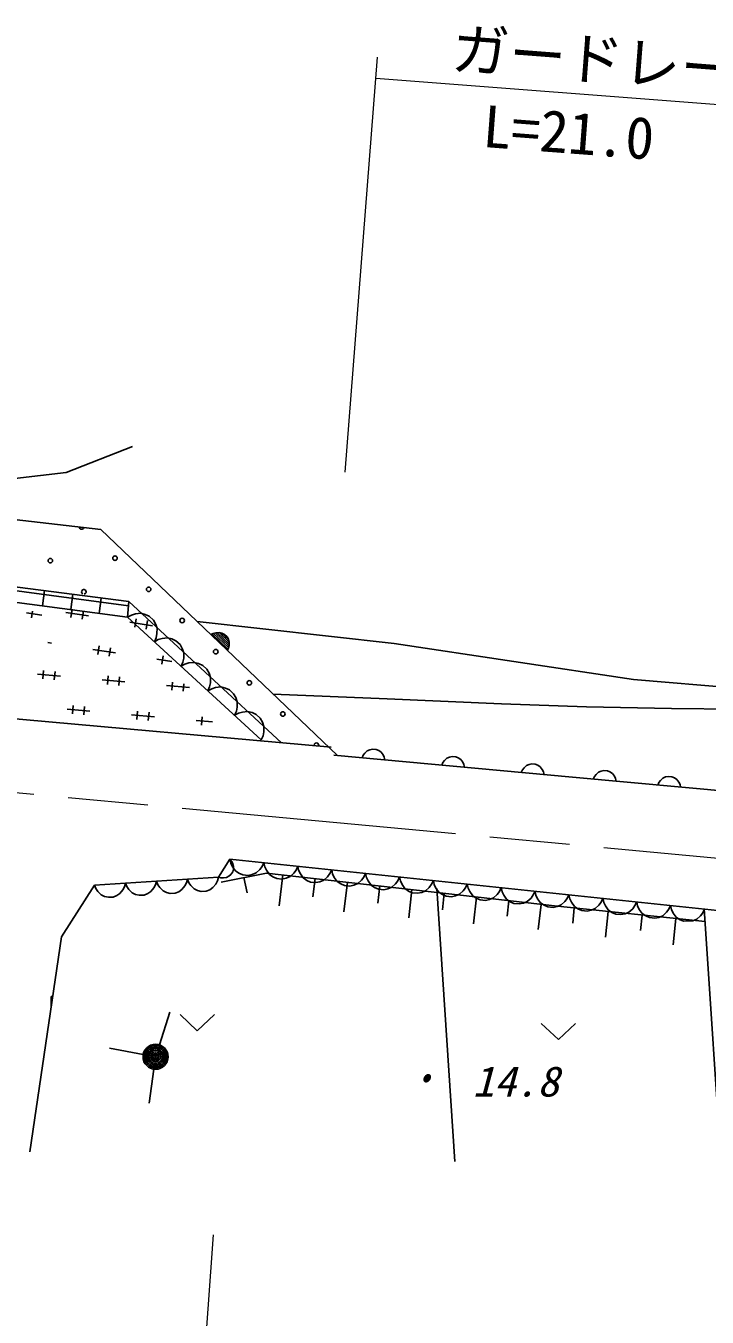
# Model space of a CAD drawing. Units: millimetres, scale not verified. Extents: x 40000 to 680000, y 20000 to 380000.
# Drawn here: x 416435 to 446189, y 271394 to 327788 of the extents above; entities that cross this region are included whole.
import ezdxf
from ezdxf.enums import TextEntityAlignment as Align

# ---------------------------------------------------------------- set-up
doc = ezdxf.new("R2010")
doc.units = ezdxf.units.MM
doc.header["$LTSCALE"] = 1000
doc.linetypes.add('CHAIN', pattern=[18.5, 12, -1.5, 3.5, -1.5])
for name, color, linetype, lineweight in [('M-BGD', 7, 'Continuous', 25), ('M-BMK', 2, 'CHAIN', 13), ('M-BMK-HTXT', 7, 'Continuous', 13)]:
    doc.layers.add(name, color=color, linetype=linetype, lineweight=lineweight)
doc.styles.add('ＭＳ ゴシック', font='')
doc.styles.get('ＭＳ ゴシック').set_extended_font_data('MS Gothic')

msp = doc.modelspace()

# ---------------------------------------------------------------- linework, layer by layer
at = {"layer": 'M-BGD'}
for p, q in [((419709, 305789), (374707, 311012)), ((418195, 308275), (421093, 309412)), ((415958, 308018), (418195, 308275)), ((393716, 306186), (420932, 302643)), ((420918, 302465), (393749, 306070)), ((430040, 295920), (419709, 305789)), ((420880, 301965), (393902, 305545)), ((417250, 303122), (417162, 302459)), ((418490, 302961), (418401, 302294)), ((418396, 301949), (418452, 302319)), ((419729, 302800), (419640, 302130)), ((420932, 302643), (420880, 301965)), ((420932, 302643), (427598, 296479)), ((416459, 302151), (417127, 302056)), ((416680, 301933), (416722, 302225)), ((418177, 302169), (419165, 302018)), ((418947, 302244), (418890, 301873)), ((421049, 302057), (420880, 301965)), ((426717, 296605), (420880, 301965)), ((420972, 301741), (421961, 301589)), ((421221, 302109), (421049, 302057)), ((421191, 301520), (421248, 301891)), ((421453, 302133), (421221, 302109)), ((421646, 302085), (421453, 302133)), ((421823, 302003), (421646, 302085)), ((421742, 301815), (421686, 301444)), ((422004, 301837), (421823, 302003)), ((422101, 301667), (422004, 301837)), ((423911, 301768), (432524, 300818)), ((422165, 301479), (422101, 301667)), ((422126, 301068), (422161, 301246)), ((422161, 301246), (422165, 301479)), ((424513, 301200), (424621, 301255)), ((425236, 300509), (424513, 301200)), ((424574, 301227), (425261, 300571)), ((424621, 301255), (424730, 301286)), ((425286, 300634), (424636, 301255)), ((424706, 301275), (425301, 300707)), ((424730, 301286), (424877, 301298)), ((425311, 300783), (424785, 301285)), ((424872, 301289), (425309, 300871)), ((424877, 301298), (424998, 301265)), ((424998, 301265), (425109, 301211)), ((425267, 300998), (424998, 301255)), ((425109, 301211), (425221, 301104)), ((417391, 300859), (417553, 300834)), ((419579, 300336), (419636, 300707)), ((420130, 300631), (420073, 300261)), ((422047, 300893), (422126, 301068)), ((422217, 300985), (422047, 300893)), ((422389, 301037), (422217, 300985)), ((422620, 301061), (422389, 301037)), ((422813, 301013), (422620, 301061)), ((422990, 300931), (422813, 301013)), ((423171, 300764), (422990, 300931)), ((423268, 300595), (423171, 300764)), ((423332, 300407), (423268, 300595)), ((425221, 301104), (425280, 300996)), ((425288, 300618), (425236, 300509)), ((425280, 300996), (425318, 300877)), ((425312, 300730), (425288, 300618)), ((425318, 300877), (425312, 300730)), ((432524, 300818), (442973, 299235)), ((419360, 300557), (420349, 300406)), ((422156, 300129), (422817, 300027)), ((422375, 299908), (422432, 300279)), ((423294, 299996), (423328, 300174)), ((423328, 300174), (423332, 300407)), ((416947, 299474), (417943, 299387)), ((417180, 299268), (417213, 299641)), ((417711, 299598), (417678, 299224)), ((423214, 299821), (423294, 299996)), ((423384, 299913), (423214, 299821)), ((423556, 299965), (423384, 299913)), ((423788, 299989), (423556, 299965)), ((423980, 299941), (423788, 299989)), ((424158, 299859), (423980, 299941)), ((424339, 299692), (424158, 299859)), ((424436, 299523), (424339, 299692)), ((424500, 299335), (424436, 299523)), ((419765, 299227), (420761, 299140)), ((419998, 299021), (420030, 299395)), ((420528, 299351), (420496, 298977)), ((422582, 298981), (423579, 298893)), ((422815, 298775), (422846, 299120)), ((423341, 299047), (423313, 298731)), ((424382, 298749), (424461, 298924)), ((424461, 298924), (424496, 299102)), ((424496, 299102), (424500, 299335)), ((424723, 298893), (424552, 298841)), ((424955, 298917), (424723, 298893)), ((425148, 298869), (424955, 298917)), ((442973, 299235), (452283, 298475)), ((424552, 298841), (424382, 298749)), ((425325, 298787), (425148, 298869)), ((425506, 298620), (425325, 298787)), ((425603, 298451), (425506, 298620)), ((425667, 298263), (425603, 298451)), ((427231, 298607), (432215, 298398)), ((432215, 298398), (437206, 298180)), ((410515, 298010), (429769, 296285)), ((418233, 297942), (419229, 297854)), ((418466, 297735), (418498, 298109)), ((418996, 298065), (418964, 297692)), ((421283, 297489), (421316, 297863)), ((421814, 297819), (421781, 297445)), ((425549, 297677), (425629, 297852)), ((425719, 297769), (425549, 297677)), ((425629, 297852), (425663, 298030)), ((425663, 298030), (425667, 298263)), ((425891, 297821), (425719, 297769)), ((426122, 297845), (425891, 297821)), ((426315, 297797), (426122, 297845)), ((426493, 297715), (426315, 297797)), ((437206, 298180), (440919, 298046)), ((440919, 298046), (444635, 297973)), ((444635, 297973), (448693, 297937)), ((421050, 297695), (422047, 297608)), ((423868, 297449), (424582, 297386)), ((424101, 297242), (424134, 297616)), ((426674, 297548), (426493, 297715)), ((426771, 297379), (426674, 297548)), ((426835, 297191), (426771, 297379)), ((426717, 296605), (426796, 296780)), ((426796, 296780), (426830, 296958)), ((426830, 296958), (426835, 297191)), ((431239, 296023), (431344, 296123)), ((431344, 296123), (431459, 296173)), ((431459, 296173), (431579, 296197)), ((431579, 296197), (431733, 296183)), ((431733, 296183), (431847, 296137)), ((431847, 296137), (431951, 296067)), ((440306, 294974), (429880, 295934)), ((431120, 295820), (431170, 295931)), ((431170, 295931), (431239, 296023)), ((431951, 296067), (432038, 295949)), ((432038, 295949), (432089, 295846)), ((432089, 295846), (432116, 295728)), ((434595, 295500), (434646, 295611)), ((434646, 295611), (434714, 295702)), ((434714, 295702), (434819, 295803)), ((434819, 295803), (434934, 295853)), ((434934, 295853), (435054, 295877)), ((435054, 295877), (435209, 295863)), ((435209, 295863), (435322, 295817)), ((435322, 295817), (435426, 295747)), ((435426, 295747), (435513, 295629)), ((435513, 295629), (435564, 295526)), ((435564, 295526), (435591, 295408)), ((438295, 295483), (438410, 295533)), ((438410, 295533), (438530, 295557)), ((438530, 295557), (438684, 295543)), ((438684, 295543), (438798, 295497)), ((438071, 295180), (438121, 295291)), ((438121, 295291), (438190, 295382)), ((438190, 295382), (438295, 295483)), ((438798, 295497), (438902, 295427)), ((438902, 295427), (438989, 295309)), ((438989, 295309), (439040, 295206)), ((439040, 295206), (439067, 295088)), ((448758, 294199), (440306, 294974)), ((441217, 294891), (441267, 295001)), ((441267, 295001), (441336, 295093)), ((441336, 295093), (441441, 295194)), ((441441, 295194), (441556, 295244)), ((441556, 295244), (441676, 295268)), ((441676, 295268), (441830, 295254)), ((441830, 295254), (441944, 295208)), ((441944, 295208), (442048, 295138)), ((442048, 295138), (442135, 295020)), ((442135, 295020), (442186, 294917)), ((444258, 294936), (444373, 294985)), ((444373, 294985), (444493, 295010)), ((444493, 295010), (444648, 294995)), ((444648, 294995), (444761, 294950)), ((444761, 294950), (444865, 294880)), ((442186, 294917), (442213, 294799)), ((444034, 294632), (444085, 294743)), ((444085, 294743), (444153, 294835)), ((444153, 294835), (444258, 294936)), ((444865, 294880), (444953, 294762)), ((444953, 294762), (445003, 294659)), ((445003, 294659), (445030, 294541)), ((424844, 290605), (425351, 291396)), ((425422, 291306), (425351, 291396)), ((425351, 291396), (425389, 291220)), ((425351, 291396), (448360, 288978)), ((425389, 291220), (425462, 291066)), ((425470, 291211), (425422, 291306)), ((425462, 291066), (425590, 290888)), ((425507, 291078), (425470, 291211)), ((425499, 290961), (425507, 291078)), ((426654, 290941), (426754, 291077)), ((426754, 291077), (426831, 291241)), ((426831, 291241), (426869, 291065)), ((426869, 291065), (426943, 290911)), ((428235, 290921), (428312, 291085)), ((428312, 291085), (428349, 290909)), ((419430, 290262), (424844, 290605)), ((422092, 290275), (422137, 290434)), ((422137, 290434), (422197, 290281)), ((423446, 290360), (423490, 290520)), ((423490, 290520), (423551, 290367)), ((424730, 290309), (424800, 290446)), ((424800, 290446), (424844, 290605)), ((424844, 290605), (424954, 290577)), ((424954, 290577), (425061, 290575)), ((424972, 290394), (426949, 290789)), ((425061, 290575), (425198, 290596)), ((425198, 290596), (425301, 290653)), ((425301, 290653), (425390, 290726)), ((425390, 290726), (425469, 290849)), ((425469, 290849), (425499, 290961)), ((425590, 290888), (425743, 290782)), ((425743, 290782), (425911, 290709)), ((425911, 290709), (426141, 290685)), ((425961, 290592), (426095, 289919)), ((426141, 290685), (426320, 290722)), ((426320, 290722), (426493, 290794)), ((426493, 290794), (426654, 290941)), ((426943, 290911), (427070, 290733)), ((426949, 290789), (439646, 289340)), ((427070, 290733), (427223, 290627)), ((427223, 290627), (427391, 290553)), ((427391, 290553), (427621, 290529)), ((427655, 290709), (427500, 289351)), ((427621, 290529), (427801, 290566)), ((427801, 290566), (427973, 290638)), ((427973, 290638), (428134, 290786)), ((428134, 290786), (428235, 290921)), ((428349, 290909), (428423, 290755)), ((428423, 290755), (428550, 290577)), ((428550, 290577), (428704, 290471)), ((428704, 290471), (428872, 290398)), ((429065, 290548), (428975, 289752)), ((429281, 290411), (429453, 290482)), ((429453, 290482), (429614, 290630)), ((429614, 290630), (429715, 290765)), ((429715, 290765), (429792, 290929)), ((429792, 290929), (429829, 290753)), ((429829, 290753), (429903, 290600)), ((429903, 290600), (430030, 290422)), ((430933, 290327), (431095, 290475)), ((431095, 290475), (431195, 290610)), ((431195, 290610), (431272, 290774)), ((431272, 290774), (431310, 290598)), ((431310, 290598), (431383, 290444)), ((431383, 290444), (431511, 290266)), ((432575, 290319), (432675, 290454)), ((432675, 290454), (432752, 290618)), ((432752, 290618), (432790, 290442)), ((432790, 290442), (432864, 290289)), ((434156, 290299), (434233, 290463)), ((434233, 290463), (434270, 290287)), ((419430, 290262), (417996, 288003)), ((419430, 290262), (419490, 290110)), ((419490, 290110), (419580, 289983)), ((419580, 289983), (419721, 289842)), ((420403, 289804), (420547, 289895)), ((420547, 289895), (420669, 290052)), ((420669, 290052), (420739, 290189)), ((420739, 290189), (420783, 290348)), ((420783, 290348), (420844, 290195)), ((420844, 290195), (420933, 290069)), ((420933, 290069), (421075, 289928)), ((421075, 289928), (421229, 289856)), ((421601, 289829), (421757, 289890)), ((421757, 289890), (421900, 289980)), ((421900, 289980), (422023, 290138)), ((422023, 290138), (422092, 290275)), ((422197, 290281), (422287, 290154)), ((422287, 290154), (422428, 290014)), ((422428, 290014), (422582, 289942)), ((422582, 289942), (422745, 289902)), ((422745, 289902), (422954, 289915)), ((422954, 289915), (423110, 289976)), ((423110, 289976), (423254, 290066)), ((423254, 290066), (423377, 290224)), ((423377, 290224), (423446, 290360)), ((423551, 290367), (423640, 290240)), ((423640, 290240), (423782, 290100)), ((423782, 290100), (423936, 290028)), ((423936, 290028), (424098, 289987)), ((424098, 289987), (424308, 290001)), ((424308, 290001), (424464, 290061)), ((424464, 290061), (424608, 290152)), ((424608, 290152), (424730, 290309)), ((428872, 290398), (429101, 290374)), ((429101, 290374), (429281, 290411)), ((430030, 290422), (430184, 290316)), ((430184, 290316), (430352, 290242)), ((430476, 290387), (430328, 289093)), ((430352, 290242), (430581, 290218)), ((430581, 290218), (430761, 290255)), ((430761, 290255), (430933, 290327)), ((431511, 290266), (431664, 290160)), ((431664, 290160), (431832, 290087)), ((431887, 290226), (431800, 289469)), ((431832, 290087), (432062, 290062)), ((432062, 290062), (432241, 290100)), ((432241, 290100), (432414, 290171)), ((432414, 290171), (432575, 290319)), ((432864, 290289), (432991, 290111)), ((432991, 290111), (433144, 290005)), ((433144, 290005), (433312, 289931)), ((433298, 290065), (433157, 288835)), ((433312, 289931), (433542, 289907)), ((433542, 289907), (433722, 289944)), ((433722, 289944), (433894, 290016)), ((433894, 290016), (434055, 290164)), ((434055, 290164), (434156, 290299)), ((434270, 290287), (434344, 290133)), ((434344, 290133), (434471, 289955)), ((434381, 290121), (435165, 278195)), ((434471, 289955), (434625, 289849)), ((434708, 289904), (434626, 289185)), ((435374, 289860), (435536, 290008)), ((435536, 290008), (435636, 290143)), ((435636, 290143), (435713, 290307)), ((435713, 290307), (435751, 290131)), ((435751, 290131), (435824, 289978)), ((435824, 289978), (435951, 289800)), ((437016, 289852), (437116, 289988)), ((437116, 289988), (437193, 290152)), ((437193, 290152), (437231, 289976)), ((437231, 289976), (437304, 289822)), ((438596, 289832), (438673, 289996)), ((438673, 289996), (438711, 289820)), ((419721, 289842), (419875, 289771)), ((419875, 289771), (420038, 289730)), ((420038, 289730), (420247, 289743)), ((420247, 289743), (420403, 289804)), ((421229, 289856), (421391, 289816)), ((421391, 289816), (421601, 289829)), ((434625, 289849), (434793, 289775)), ((434793, 289775), (435022, 289751)), ((435022, 289751), (435202, 289789)), ((435202, 289789), (435374, 289860)), ((435951, 289800), (436105, 289694)), ((436119, 289742), (435986, 288577)), ((436105, 289694), (436273, 289620)), ((436273, 289620), (436502, 289596)), ((436502, 289596), (436682, 289633)), ((436682, 289633), (436854, 289705)), ((436854, 289705), (437016, 289852)), ((437304, 289822), (437432, 289644)), ((437432, 289644), (437585, 289538)), ((437530, 289581), (437452, 288902)), ((437585, 289538), (437753, 289464)), ((437753, 289464), (437983, 289440)), ((437983, 289440), (438162, 289478)), ((438162, 289478), (438335, 289549)), ((438335, 289549), (438496, 289697)), ((438496, 289697), (438596, 289832)), ((438711, 289820), (438785, 289667)), ((438785, 289667), (438912, 289489)), ((438941, 289420), (438815, 288317)), ((438912, 289489), (439065, 289383)), ((439065, 289383), (439233, 289309)), ((439233, 289309), (439463, 289285)), ((439463, 289285), (439643, 289322)), ((439643, 289322), (439815, 289394)), ((439646, 289340), (446096, 288668)), ((439815, 289394), (439976, 289541)), ((439976, 289541), (440077, 289677)), ((440077, 289677), (440154, 289841)), ((440154, 289841), (440191, 289665)), ((440191, 289665), (440265, 289511)), ((440265, 289511), (440392, 289333)), ((440392, 289333), (440546, 289227)), ((441295, 289238), (441457, 289386)), ((441457, 289386), (441557, 289521)), ((441557, 289521), (441634, 289685)), ((441634, 289685), (441672, 289509)), ((441672, 289509), (441745, 289356)), ((441745, 289356), (441872, 289178)), ((442937, 289230), (443037, 289366)), ((443037, 289366), (443114, 289530)), ((443114, 289530), (443152, 289354)), ((443152, 289354), (443225, 289200)), ((444517, 289210), (444594, 289374)), ((444594, 289374), (444632, 289198)), ((440386, 289263), (440317, 288598)), ((440546, 289227), (440714, 289153)), ((440714, 289153), (440943, 289129)), ((440943, 289129), (441123, 289166)), ((441123, 289166), (441295, 289238)), ((441866, 289108), (441750, 287990)), ((441872, 289178), (442026, 289072)), ((442026, 289072), (442194, 288998)), ((442194, 288998), (442423, 288974)), ((442423, 288974), (442603, 289011)), ((442603, 289011), (442775, 289083)), ((442775, 289083), (442937, 289230)), ((443225, 289200), (443353, 289022)), ((443346, 288954), (443276, 288276)), ((443353, 289022), (443506, 288916)), ((443506, 288916), (443674, 288842)), ((443674, 288842), (443904, 288818)), ((443904, 288818), (444083, 288855)), ((444083, 288855), (444256, 288927)), ((444256, 288927), (444417, 289075)), ((444417, 289075), (444517, 289210)), ((444632, 289198), (444706, 289044)), ((444706, 289044), (444833, 288866)), ((444826, 288800), (444707, 287659)), ((444833, 288866), (444986, 288761)), ((444986, 288761), (445154, 288687)), ((445564, 288700), (445736, 288772)), ((445736, 288772), (445897, 288919)), ((445897, 288919), (445998, 289055)), ((445998, 289055), (446075, 289219)), ((446059, 289220), (446855, 277203)), ((445154, 288687), (445564, 288700)), ((417996, 288003), (416606, 278619)), ((417544, 284952), (417544, 285392)), ((417544, 285392), (417609, 285392)), ((422266, 283289), (422720, 284719)), ((423173, 284614), (423923, 283905)), ((423923, 283905), (424673, 284614)), ((438940, 284225), (439690, 283516)), ((439690, 283516), (440440, 284225)), ((421558, 282866), (420084, 283141)), ((422022, 282221), (421814, 280735))]:
    msp.add_line(p, q, dxfattribs=at)
for centre, radius in [((417504, 304433), 99.5), ((420331, 304539), 99.5), ((421797, 303178), 99.5), ((423262, 301817), 99.5), ((424728, 300457), 99.5), ((426194, 299096), 99.5), ((427660, 297735), 99.5), ((422099, 282765), 547), ((422099, 282765), 484), ((422099, 282765), 421), ((422099, 282765), 355), ((422099, 282765), 292), ((422099, 282765), 214), ((422099, 282765), 148), ((422099, 282765), 85.3), ((422099, 282765), 16.5)]:
    msp.add_circle(centre, radius, dxfattribs=at)
for centre, start, end in [((418865, 305899), 180.6714, 346.0869), ((418970, 303073), 281.2324, 244.195), ((429126, 296375), 348.3843, 177.0239)]:
    msp.add_arc(centre, 99.5, start, end, dxfattribs=at)
at = {"layer": 'M-BMK'}
msp.add_line((367998, 298802), (466164, 289613), dxfattribs=at)
at = {"layer": 'M-BMK-HTXT'}
for p, q in [((430386, 308298), (431790, 326424)), ((431713, 325497), (451445, 323995)), ((422817, 249744), (424637, 274991))]:
    msp.add_line(p, q, dxfattribs=at)

# ---------------------------------------------------------------- texts
at = {"layer": 'M-BGD', "style": 'ＭＳ ゴシック', "oblique": 15}
for s, width, p in [('・', 0.85, (433014, 280747)), ('14.8', 1.05, (435942, 280634))]:
    msp.add_text(s, height=1320, dxfattribs=dict(at, width=width)).set_placement(p, align=Align.BOTTOM_LEFT)
at = {"layer": 'M-BMK-HTXT', "style": 'ＭＳ ゴシック'}
for s, rotation, p in [('ガードレール', 355.6, (434935, 325351)), ('L=21.0', 355.7, (436299, 321954))]:
    msp.add_text(s, height=1833, rotation=rotation, dxfattribs=at).set_placement(p, align=Align.BOTTOM_LEFT)

doc.saveas('drawing.dxf')
